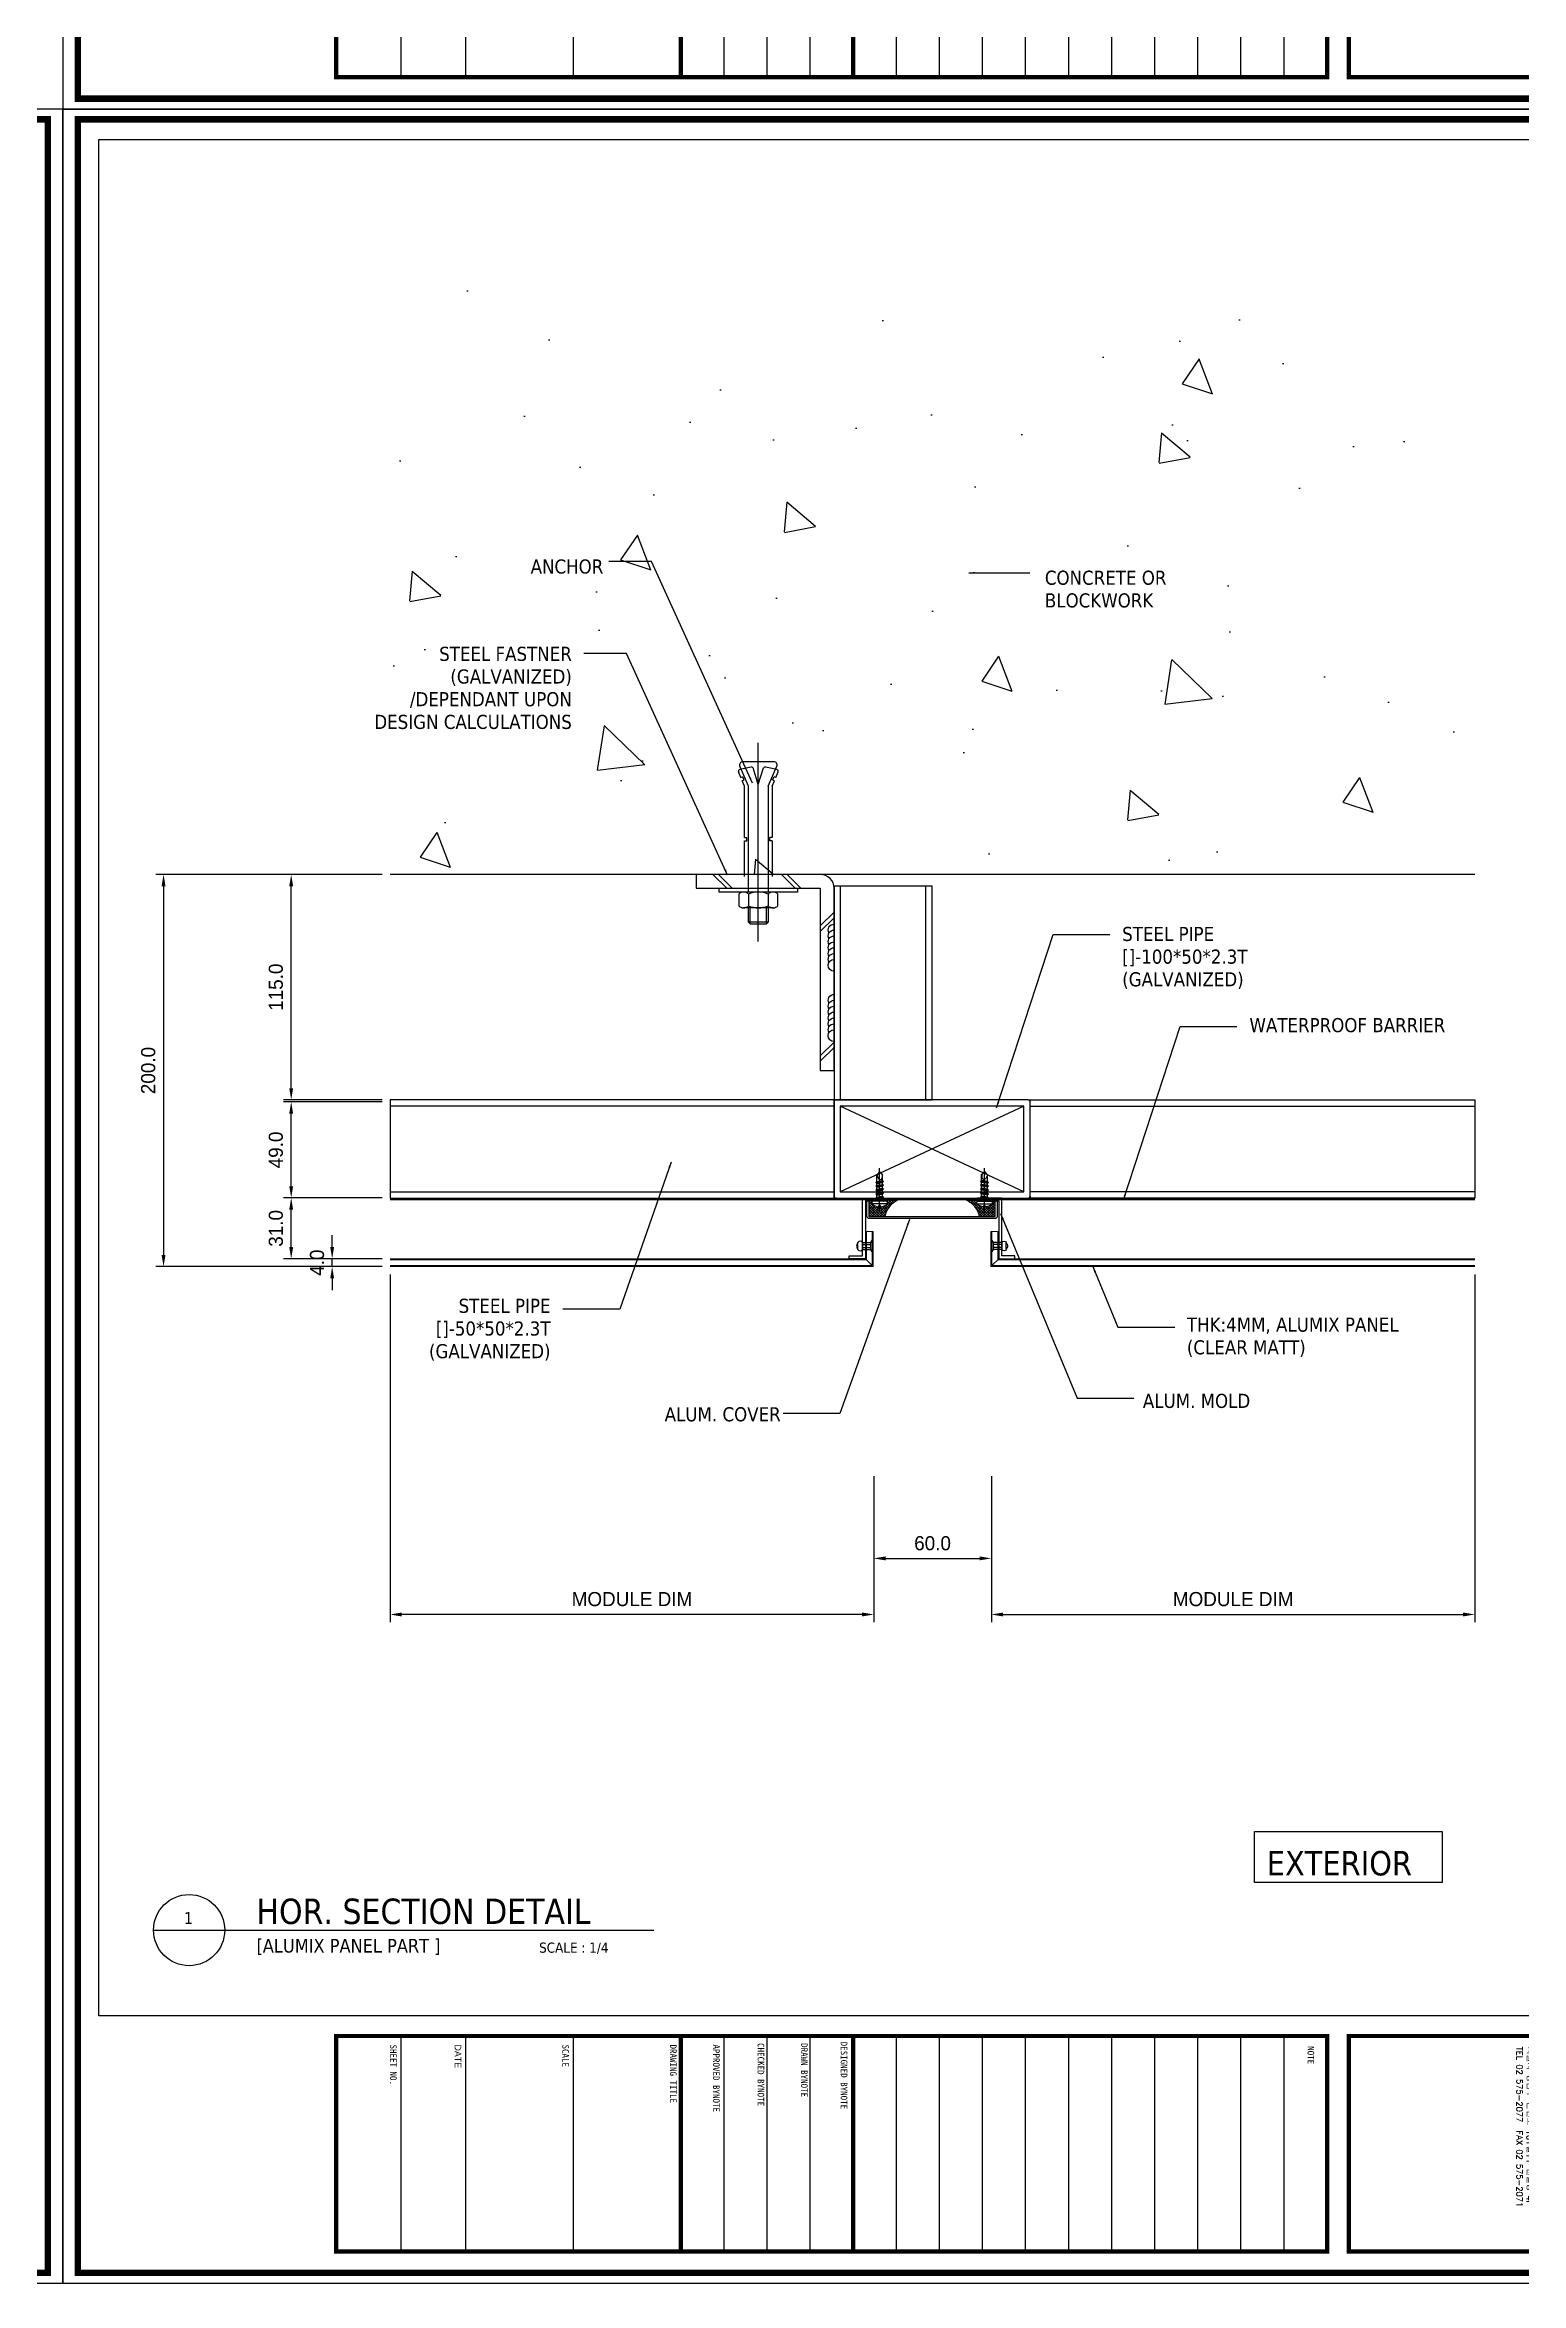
# Model space of a CAD drawing. Header units: millimetres. Extents: x 7297 to 60227, y -7497 to 19324.
# Drawn here: x 14371 to 15124, y 5640 to 6782 of the extents above; entities that cross this region are included whole.
import ezdxf

# ---------------------------------------------------------------- set-up
doc = ezdxf.new("R2010")
doc.units = ezdxf.units.MM
doc.linetypes.add('HIDDEN', pattern=[0.375, 0.25, -0.125])
for name, color, linetype in [('NS_AL_MOLD', 7, 'Continuous'), ('NS_BRACKET_NUTS', 1, 'Continuous'), ('NS_CAULKING', 8, 'Continuous'), ('NS_COL_RED', 1, 'Continuous'), ('NS_COL_WHITE', 7, 'Continuous'), ('NS_COL_YELLOW', 2, 'Continuous'), ('NS_CON', 8, 'Continuous'), ('NS_DIM', 1, 'Continuous'), ('NS_FORM', 7, 'Continuous'), ('NS_FRAME', 253, 'Continuous'), ('NS_PIPE_FRAME', 2, 'Continuous'), ('NS_RIVET_SCREW', 1, 'Continuous'), ('NS_TEXT', 2, 'Continuous'), ('NS_WATERPROOF', 150, 'Continuous'), ('NS_WELD', 1, 'Continuous')]:
    doc.layers.add(name, color=color, linetype=linetype)
doc.layers.add('NS_AL_PANEL', color=32, linetype='Continuous', lineweight=9)
doc.styles.add('Expo M', font='Expo M.ttf')
doc.styles.add('HGTXT', font='romans.shx', dxfattribs={"bigfont": 'whgtxt.shx'})
doc.dimstyles.new('DS2', dxfattribs={"dimscale": 2, "dimtxt": 1.8, "dimasz": 1.5, "dimexe": 1, "dimexo": 1, "dimgap": 0.5, "dimtad": 1, "dimtoh": 1, "dimdec": 1, "dimzin": 1, "dimdsep": 46, "dimtxsty": 'Expo M', "dimcen": 2, "dimadec": 1, "dimazin": 0, "dimtfac": 1, "dimtdec": 4, "dimtix": 1, "dimtmove": 1, "dimatfit": 3, "dimfxl": 1, "dimtolj": 1, "dimtzin": 1, "dimarcsym": 0})
doc.dimstyles.new('N-SPACE', dxfattribs={"dimscale": 4, "dimtxt": 1.8, "dimasz": 1.5, "dimexe": 1, "dimexo": 1, "dimgap": 1, "dimtad": 1, "dimtoh": 1, "dimdec": 1, "dimzin": 1, "dimdsep": 46, "dimtxsty": 'Expo M', "dimcen": 2, "dimclrd": 1, "dimclre": 1, "dimclrt": 2, "dimadec": 1, "dimazin": 0, "dimtfac": 1, "dimtdec": 1, "dimtix": 1, "dimtmove": 1, "dimatfit": 3, "dimfxl": 1, "dimtolj": 1, "dimtzin": 1, "dimarcsym": 0})
pattern_1 = [(45, (-556973.6002, -216637.6347), (-0.6735192091, 0.6735192091), []), (135, (-556973.6002, -216637.6347), (-0.6735192091, -0.6735192091), [])]

# ---------------------------------------------------------------- blocks, each defined once
blk = doc.blocks.new('A$C0843732F')
for centre, start in [((0, -3), 90), ((0, -6), 150), ((0, -9), 150), ((0, -12), 150), ((0, -15), 150), ((0, -18), 150), ((0, -21), 150)]:
    blk.add_arc(centre, 3, start, 270)
blk = doc.blocks.new('set anchor')
for p, q in [((0, -27.2), (0, 74.1)), ((-8.9, 56.5), (-10.1, 59.4)), ((-3.7, 61.8), (-9.5, 60.5)), ((-5, 52), (-9.4, 62.2)), ((7.9, 64.5), (-7.9, 64.5)), ((0, 52.8), (-2.7, 61.3)), ((0, 52.8), (2.7, 61.3)), ((9.5, 60.5), (3.7, 61.8)), ((5, 52), (9.4, 62.2)), ((8.9, 56.5), (10.1, 59.4)), ((-8.9, 56.5), (-8, 56.8)), ((-8.2, 54.8), (-7.3, 55.2)), ((-7.1, 52), (-8.2, 54.8)), ((-7.3, 55.2), (-8, 56.8)), ((-7.1, 25.8), (-7.1, 52)), ((-5, -2), (-5, 52)), ((5, 52), (5, -2)), ((7.1, 52), (8.2, 54.8)), ((7.1, 52), (7.1, 25.8)), ((7.3, 55.2), (8, 56.8)), ((8.2, 54.8), (7.3, 55.2)), ((8.9, 56.5), (8, 56.8)), ((-7.1, 25.8), (-5.8, 25.8)), ((-7.1, 6), (-7.1, 24.2)), ((-7.1, 24.2), (-5.8, 24.2)), ((-5.8, 24.2), (-5.8, 25.8)), ((7.1, 25.8), (5.8, 25.8)), ((5.8, 24.2), (5.8, 25.8)), ((7.1, 24.2), (5.8, 24.2)), ((7.1, 24.2), (7.1, 6)), ((-20, 0), (20, 0)), ((-20, -2), (-20, 0)), ((20, 0), (20, -2)), ((20, -2), (-20, -2)), ((7.5, -2), (-7.5, -2)), ((7.5, -2), (-7.5, -2)), ((7.5, -10), (-7.5, -10)), ((-5, -3), (-5, -9)), ((-5, -17.4), (-5, -10)), ((-4.2, -18.2), (-4.2, -10)), ((4.2, -18.2), (4.2, -10)), ((5, -3), (5, -9)), ((5, -10), (5, -17.4)), ((5, -17.4), (-5, -17.4)), ((-4.2, -18.2), (-5, -17.4)), ((-4.2, -18.2), (4.2, -18.2)), ((5, -17.4), (4.2, -18.2))]:
    blk.add_line(p, q)
blk.add_lwpolyline([(5, -3, 0.202073), (-5, -3, 0.404145), (-10, -3), (-10, -9, 0.404145), (-5, -9, 0.202073), (5, -9, 0.404145), (10, -9), (10, -3, 0.404145)], format="xyb", close=True)
for centre, radius, start, end in [((-9.3, 59.7), 0.833, 102.5288, 201.8014), ((-7.9, 62.8), 1.67, 90, 203.4287), ((-3.5, 61), 0.833, 17.6501, 102.5288), ((3.5, 61), 0.833, 77.4712, 162.3499), ((7.9, 62.8), 1.67, 336.5713, 90), ((9.3, 59.7), 0.833, 338.1986, 77.4712)]:
    blk.add_arc(centre, radius, start, end)
blk = doc.blocks.new('*D343')
at = {"layer": 'NS_DIM', "color": 1, "lineweight": -2, "transparency": 16777216}
for p, q in [((14547.4, 6154.9), (14547.4, 5977.5)), ((14794.1, 6052.1), (14794.1, 5977.5)), ((14788.1, 5981.5), (14553.4, 5981.5))]:
    blk.add_line(p, q, dxfattribs=at)
at = {"layer": 'NS_DIM', "color": 1, "transparency": 16777216}
for points in [[(14553.4, 5982.5), (14553.4, 5980.5), (14547.4, 5981.5)], [(14788.1, 5982.5), (14788.1, 5980.5), (14794.1, 5981.5)]]:
    blk.add_solid(points, dxfattribs=at)
at = {"layer": 'NS_DIM', "color": 2, "transparency": 16777216, "insert": (14670.8, 5989.3), "char_height": 7.2, "attachment_point": 5, "style": 'Expo M'}
blk.add_mtext('\\A1;MODULE DIM', dxfattribs=at)
blk = doc.blocks.new('*D342')
at = {"layer": 'NS_DIM', "color": 1, "lineweight": -2, "transparency": 16777216}
for p, q in [((15100.7, 6154.9), (15100.7, 5977.5)), ((14854.1, 6052.1), (14854.1, 5977.5)), ((14860.1, 5981.5), (15094.7, 5981.5))]:
    blk.add_line(p, q, dxfattribs=at)
at = {"layer": 'NS_DIM', "color": 1, "transparency": 16777216}
for points in [[(14860.1, 5982.5), (14860.1, 5980.5), (14854.1, 5981.5)], [(15094.7, 5982.5), (15094.7, 5980.5), (15100.7, 5981.5)]]:
    blk.add_solid(points, dxfattribs=at)
at = {"layer": 'NS_DIM', "color": 2, "transparency": 16777216, "insert": (14977.4, 5989.3), "char_height": 7.2, "attachment_point": 5, "style": 'Expo M'}
blk.add_mtext('\\A1;MODULE DIM', dxfattribs=at)
blk = doc.blocks.new('*D341')
at = {"layer": 'NS_DIM', "color": 1, "lineweight": -2, "transparency": 16777216}
for p, q in [((14794.1, 6052.1), (14794.1, 6006.1)), ((14854.1, 6052.1), (14854.1, 6006.1)), ((14800.1, 6010.1), (14848.1, 6010.1))]:
    blk.add_line(p, q, dxfattribs=at)
at = {"layer": 'NS_DIM', "color": 1, "transparency": 16777216}
for points in [[(14800.1, 6011.1), (14800.1, 6009.1), (14794.1, 6010.1)], [(14848.1, 6011.1), (14848.1, 6009.1), (14854.1, 6010.1)]]:
    blk.add_solid(points, dxfattribs=at)
at = {"layer": 'NS_DIM', "color": 2, "transparency": 16777216, "insert": (14824.1, 6017.8), "char_height": 7.2, "attachment_point": 5, "style": 'Expo M'}
blk.add_mtext('\\A1;60.0', dxfattribs=at)
blk = doc.blocks.new('*D340')
at = {"layer": 'NS_DIM', "color": 1, "lineweight": -2, "transparency": 16777216}
for p, q in [((14543.4, 6358.9), (14493, 6358.9)), ((14497, 6249.9), (14497, 6352.9)), ((14543.4, 6243.9), (14493, 6243.9))]:
    blk.add_line(p, q, dxfattribs=at)
at = {"layer": 'NS_DIM', "color": 1, "transparency": 16777216}
for points in [[(14496, 6352.9), (14498, 6352.9), (14497, 6358.9)], [(14496, 6249.9), (14498, 6249.9), (14497, 6243.9)]]:
    blk.add_solid(points, dxfattribs=at)
at = {"layer": 'NS_DIM', "color": 2, "transparency": 16777216, "insert": (14489.2, 6301.4), "char_height": 7.2, "attachment_point": 5, "rotation": 90, "style": 'Expo M'}
blk.add_mtext('\\A1;115.0', dxfattribs=at)
blk = doc.blocks.new('*D339')
at = {"layer": 'NS_DIM', "color": 1, "lineweight": -2, "transparency": 16777216}
for p, q in [((14543.4, 6242.9), (14493, 6242.9)), ((14497, 6199.9), (14497, 6236.9)), ((14543.4, 6193.9), (14493, 6193.9))]:
    blk.add_line(p, q, dxfattribs=at)
at = {"layer": 'NS_DIM', "color": 1, "transparency": 16777216}
for points in [[(14496, 6236.9), (14498, 6236.9), (14497, 6242.9)], [(14496, 6199.9), (14498, 6199.9), (14497, 6193.9)]]:
    blk.add_solid(points, dxfattribs=at)
at = {"layer": 'NS_DIM', "color": 2, "transparency": 16777216, "insert": (14489.2, 6218.4), "char_height": 7.2, "attachment_point": 5, "rotation": 90, "style": 'Expo M'}
blk.add_mtext('\\A1;49.0', dxfattribs=at)
blk = doc.blocks.new('*D338')
at = {"layer": 'NS_DIM', "color": 1, "lineweight": -2, "transparency": 16777216}
for p, q in [((14543.4, 6193.9), (14493, 6193.9)), ((14497, 6168.9), (14497, 6187.9)), ((14543.4, 6162.9), (14493, 6162.9))]:
    blk.add_line(p, q, dxfattribs=at)
at = {"layer": 'NS_DIM', "color": 1, "transparency": 16777216}
for points in [[(14496, 6187.9), (14498, 6187.9), (14497, 6193.9)], [(14496, 6168.9), (14498, 6168.9), (14497, 6162.9)]]:
    blk.add_solid(points, dxfattribs=at)
at = {"layer": 'NS_DIM', "color": 2, "transparency": 16777216, "insert": (14489.2, 6178.4), "char_height": 7.2, "attachment_point": 5, "rotation": 90, "style": 'Expo M'}
blk.add_mtext('\\A1;31.0', dxfattribs=at)
blk = doc.blocks.new('*D337')
at = {"layer": 'NS_DIM', "color": 1, "lineweight": -2, "transparency": 16777216}
for p, q in [((14517.9, 6168.9), (14517.9, 6174.9)), ((14543.4, 6162.9), (14513.9, 6162.9)), ((14543.4, 6158.9), (14513.9, 6158.9)), ((14517.9, 6158.9), (14517.9, 6162.9)), ((14517.9, 6152.9), (14517.9, 6146.9))]:
    blk.add_line(p, q, dxfattribs=at)
at = {"layer": 'NS_DIM', "color": 1, "transparency": 16777216}
for points in [[(14516.9, 6168.9), (14518.9, 6168.9), (14517.9, 6162.9)], [(14516.9, 6152.9), (14518.9, 6152.9), (14517.9, 6158.9)]]:
    blk.add_solid(points, dxfattribs=at)
at = {"layer": 'NS_DIM', "color": 2, "transparency": 16777216, "insert": (14510.2, 6160.9), "char_height": 7.2, "attachment_point": 5, "rotation": 90, "style": 'Expo M'}
blk.add_mtext('\\A1;4.0', dxfattribs=at)
blk = doc.blocks.new('*U223')
blk.add_lwpolyline([(0, 0), (50, 0), (50, 226.4), (0, 226.4)], close=True)
at = {"linetype": 'HIDDEN'}
blk.add_lwpolyline([(3.2, 0), (46.8, 0), (46.8, 226.4), (3.2, 226.4)], close=True, dxfattribs=at)
blk = doc.blocks.new('*U224')
blk.add_lwpolyline([(0, 0), (50, 0), (50, 226.8), (0, 226.8)], close=True)
at = {"linetype": 'HIDDEN'}
blk.add_lwpolyline([(3.2, 0), (46.8, 0), (46.8, 226.8), (3.2, 226.8)], close=True, dxfattribs=at)
blk = doc.blocks.new('*U225')
blk.add_lwpolyline([(0, 0), (50, 0), (50, 109), (0, 109)], close=True)
at = {"linetype": 'HIDDEN'}
blk.add_lwpolyline([(3.2, 0), (46.8, 0), (46.8, 109), (3.2, 109)], close=True, dxfattribs=at)
blk = doc.blocks.new('*D259')
at = {"layer": 'NS_DIM', "color": 1, "lineweight": -2, "transparency": 16777216}
for p, q in [((14543.4, 6358.9), (14427.9, 6358.9)), ((14431.9, 6352.9), (14431.9, 6164.9)), ((14543.4, 6158.9), (14427.9, 6158.9))]:
    blk.add_line(p, q, dxfattribs=at)
at = {"layer": 'NS_DIM', "color": 1, "transparency": 16777216}
for points in [[(14430.9, 6352.9), (14432.9, 6352.9), (14431.9, 6358.9)], [(14430.9, 6164.9), (14432.9, 6164.9), (14431.9, 6158.9)]]:
    blk.add_solid(points, dxfattribs=at)
at = {"layer": 'NS_DIM', "color": 2, "transparency": 16777216, "insert": (14424.1, 6258.9), "char_height": 7.2, "attachment_point": 5, "rotation": 90, "style": 'Expo M'}
blk.add_mtext('\\A1;200.0', dxfattribs=at)
blk = doc.blocks.new('AL-TEMPLATE')
at = {"color": 8}
for p, q in [((2716.82, 1392.97), (2800.02, 1392.97)), ((2716.82, 1376.33), (2800.02, 1376.33)), ((2716.82, 1359.69), (2800.02, 1359.69)), ((2716.82, 1343.05), (2800.02, 1343.05)), ((2716.82, 1326.41), (2800.02, 1326.41)), ((2716.82, 1309.77), (2800.02, 1309.77)), ((2716.82, 1293.13), (2800.02, 1293.13)), ((2716.82, 1276.49), (2800.02, 1276.49)), ((2716.82, 1259.85), (2800.02, 1259.85)), ((2716.82, 1243.21), (2800.02, 1243.21)), ((2716.82, 1209.93), (2800.02, 1209.93)), ((2716.82, 1193.29), (2800.02, 1193.29)), ((2716.82, 1176.65), (2800.02, 1176.65)), ((2716.82, 1118.41), (2800.02, 1118.41)), ((2716.82, 1076.81), (2800.02, 1076.81)), ((2716.82, 1051.85), (2800.02, 1051.85))]:
    blk.add_line(p, q, dxfattribs=at)
at = {"color": 7, "ltscale": 2}
blk.add_lwpolyline([(1972.34, 1515.25), (1972.34, 921.25), (2812.34, 921.25), (2812.34, 1515.25)], close=True, dxfattribs=at)
at = {"color": 8}
for points, const_width in [([(1976.34, 1509.45), (2808.34, 1509.45), (2808.34, 927.05), (1976.34, 927.05)], 2.5), ([(2716.82, 1501.32), (2800.02, 1501.32), (2800.02, 1418.12), (2716.82, 1418.12)], 1.66), ([(2716.82, 1409.8), (2800.02, 1409.8), (2800.02, 1026.89), (2716.82, 1026.89)], 1.66)]:
    blk.add_lwpolyline(points, close=True, dxfattribs=dict(at, const_width=const_width))
at = {"color": 9}
blk.add_lwpolyline([(1984.07, 1501.32), (2709.08, 1501.32), (2709.08, 935.18), (1984.07, 935.18)], close=True, dxfattribs=at)
at = {"color": 8, "const_width": 1.66}
for points in [[(2716.82, 1226.57), (2800.02, 1226.57)], [(2716.82, 1160.01), (2800.02, 1160.01)]]:
    blk.add_lwpolyline(points, dxfattribs=at)
at = {"color": 146, "true_color": 0x105689, "insert": (2721.06, 1496.93), "char_height": 3.6698, "attachment_point": 1, "style": 'HGTXT'}
blk.add_mtext('{\\fExpo M|b0|i0|c129|p18;엔스페이스 (주)}', dxfattribs=at)
at = {"insert": (2720.94, 1489.17), "char_height": 2.3487, "attachment_point": 1, "style": 'HGTXT'}
blk.add_mtext('서울시 강남구 논현로 161길11 엔빌딩 4F\\PTEL 02 575-2077  FAX 02 575-2071', dxfattribs=at)
at = {"color": 8, "attachment_point": 1}
for s, insert, char_height, width in [('NOTE', (2720.76, 1404.73), 2.556, 438.9676), ('DESIGNED BYNOTE', (2719.01, 1224.39), 2.5559, 438.9676), ('DRAWN BYNOTE', (2719.56, 1209.04), 2.5559, 438.9676), ('CHECKED BYNOTE', (2719.56, 1192.25), 2.5559, 438.9676), ('APPROVED BYNOTE', (2720.1, 1175.04), 2.5559, 438.9676), ('DRAWING TITLE', (2720.1, 1158.4), 2.5559, 438.9675), ('SCALE', (2720.1, 1116.8), 2.556, 438.9675), ('{\\fﾱﾼﾸﾲ|b0|i0|c129|p49;DATE}', (2720.1, 1075.2), 2.5559, 438.9675), ('SHEET NO.', (2720.1, 1050.24), 2.556, 438.9675)]:
    blk.add_mtext(s, dxfattribs=dict(at, insert=insert, char_height=char_height, width=width))
blk = doc.blocks.new('*U102')
for p, q in [((1, 100), (0, 100)), ((0, 99), (0, 100)), ((0, 99), (0, 1)), ((49, 100), (1, 100)), ((3.2, 3.2), (46.8, 96.8)), ((46.8, 3.2), (3.2, 96.8)), ((49, 100), (50, 100)), ((50, 99), (50, 100)), ((50, 1), (50, 99)), ((0, 1), (0, 0)), ((1, 0), (0, 0)), ((50, 1), (50, 0)), ((1, 0), (49, 0)), ((49, 0), (50, 0))]:
    blk.add_line(p, q)
blk.add_lwpolyline([(3.2, 96.8), (3.2, 3.2), (46.8, 3.2), (46.8, 96.8)], close=True)
for centre, start, end in [((1, 99), 90, 180), ((49, 99), 0, 90), ((1, 1), 180, 270), ((49, 1), 270, 0)]:
    blk.add_arc(centre, 1, start, end)
blk = doc.blocks.new('피스')
for p, q in [((-4, 1.5), (-4, 1)), ((-4, 1.5), (4, 1.5)), ((-3, 0), (3, 0)), ((-0.5, 3), (-0.4, 2.3)), ((-0.4, 2.3), (0.4, 2.3)), ((0, 5), (0, -16.8)), ((0.5, 3), (0.4, 2.3)), ((4, 1.5), (4, 1)), ((2, -1.5), (-2, -2)), ((-1.5, -1.5), (-2, -2)), ((-2, -2), (-1.5, -2.5)), ((-1.5, -3.5), (-2, -4)), ((2, -3.5), (-2, -4)), ((-2, -4), (-1.5, -4.5)), ((-1.5, -5.5), (-2, -6)), ((2, -5.5), (-2, -6)), ((-2, -6), (-1.5, -6.5)), ((-1.5, -7.5), (-2, -8)), ((2, -7.5), (-2, -8)), ((-2, -8), (-1.5, -8.5)), ((-1.5, -9.5), (-2, -10)), ((2, -9.5), (-2, -10)), ((-2, -10), (-1.5, -10.5)), ((-1.5, -0.5), (-1.5, -1.5)), ((1.5, -1), (-1.5, -1.5)), ((1.5, -2), (-1.5, -2.5)), ((-1.5, -2.5), (-1.5, -3.5)), ((1.5, -3), (-1.5, -3.5)), ((1.5, -4), (-1.5, -4.5)), ((-1.5, -4.5), (-1.5, -5.5)), ((1.5, -5), (-1.5, -5.5)), ((1.5, -6), (-1.5, -6.5)), ((-1.5, -6.5), (-1.5, -7.5)), ((1.5, -7), (-1.5, -7.5)), ((1.5, -8), (-1.5, -8.5)), ((-1.5, -8.5), (-1.5, -9.5)), ((1.5, -9), (-1.5, -9.5)), ((1.5, -10), (-1.5, -10.5)), ((-1.5, -10.5), (-1.5, -13.5)), ((1.5, -0.5), (1.5, -1)), ((1.5, -1), (2, -1.5)), ((2, -1.5), (1.5, -2)), ((1.5, -2), (1.5, -3)), ((1.5, -3), (2, -3.5)), ((2, -3.5), (1.5, -4)), ((1.5, -4), (1.5, -5)), ((1.5, -5), (2, -5.5)), ((2, -5.5), (1.5, -6)), ((1.5, -6), (1.5, -7)), ((1.5, -7), (2, -7.5)), ((2, -7.5), (1.5, -8)), ((1.5, -8), (1.5, -9)), ((1.5, -9), (2, -9.5)), ((2, -9.5), (1.5, -10)), ((1.5, -10), (1.5, -13)), ((0, -15), (-1.5, -13.5)), ((-1.3, -13.5), (-1.3, -12)), ((0, -15), (-1.3, -13.5)), ((0, -15), (1.5, -13)), ((1.5, -13), (0.6, -11.5))]:
    blk.add_line(p, q)
for centre, radius, start, end in [((0, -3.1), 6.08, 94.7146, 131.1121), ((-3, 1), 1, 180, 270), ((-2, -0.5), 0.5, 0, 90), ((0, -3.1), 6.08, 48.8879, 85.2854), ((2, -0.5), 0.5, 90, 180), ((3, 1), 1, 270, 0), ((-0.3, -12), 1, 30.0863, 180)]:
    blk.add_arc(centre, radius, start, end)
blk = doc.blocks.new('N-SCREW')
blk.add_blockref('피스', (17.3, -1))
blk = doc.blocks.new('flat_rivet')
for p, q in [((13688.1, 7905, 0), (13688.1, 7908.5, 0)), ((13690.4, 7908.5), (13694.6, 7908.5)), ((13690.4, 7907.5), (13694.6, 7907.5)), ((13690.4, 7906), (13694.6, 7906)), ((13690.4, 7905), (13694.6, 7905)), ((13694.6, 7908.5), (13695.9, 7910.5)), ((13694.6, 7905), (13694.6, 7908.5)), ((13695.9, 7903), (13694.6, 7905))]:
    blk.add_line(p, q)
at = {"ltscale": 3}
blk.add_line((13690.4, 7908.5), (13690.4, 7905), dxfattribs=at)
for centre, radius, start, end in [((13689.6, 7906.7, 0), 2.2, 133.0029, 226.9971), ((13689.2, 7907.9), 1.3, 27.3471, 152.6529), ((13689.2, 7905.6), 1.3, 207.3471, 332.6529)]:
    blk.add_arc(centre, radius, start, end)

msp = doc.modelspace()

# ---------------------------------------------------------------- hatches: boundary and pattern name
at = {"layer": 'NS_CAULKING'}
h = msp.add_hatch(dxfattribs=at)
h.set_pattern_fill('ANSI37', color=256, scale=0.3, angle=360, style=0)
h.set_pattern_definition(pattern_1)
h.paths.add_polyline_path([(14799.75, 6184.39, -0.2581336), (14806.61, 6192.89), (14800.86, 6192.89), (14800.86, 6192.39), (14800.17, 6192.39, -0.4142136), (14801.17, 6191.39), (14801.17, 6190.89, -0.160163), (14797.67, 6189.41), (14797.57, 6190.08), (14796.77, 6190.08), (14796.67, 6189.41, -0.160163), (14793.17, 6190.89), (14793.17, 6191.39, -0.4142136), (14794.17, 6192.39), (14791.66, 6192.39), (14791.66, 6184.59, 0.4142136), (14791.86, 6184.39)])
h = msp.add_hatch(dxfattribs=at)
h.set_pattern_fill('ANSI37', color=256, scale=0.3, angle=360, style=0)
h.set_pattern_definition(pattern_1)
h.paths.add_polyline_path([(14841.11, 6192.89), (14847.07, 6192.89), (14847.07, 6192.39), (14847.75, 6192.39, 0.4142136), (14846.75, 6191.39), (14846.75, 6190.89, 0.160163), (14850.25, 6189.41), (14850.35, 6190.08), (14851.15, 6190.08), (14851.25, 6189.41, 0.160163), (14854.75, 6190.89), (14854.75, 6191.39, 0.4142136), (14853.75, 6192.39), (14856.07, 6192.39), (14856.07, 6184.59, -0.4142136), (14855.87, 6184.39), (14847.98, 6184.39, 0.2581336)])
at = {"layer": 'NS_CON'}
h = msp.add_hatch(dxfattribs=at)
h.set_pattern_fill('AR-CONC', color=256, angle=-90)
h.set_pattern_definition([(320, (26870, -110592.32), (-15.93909, -182.18467), [19.05, -209.55]), (265, (26870, -110592.32), (191.05685, 35.24342), [15.24, -167.64058]), (10.45144, (26868.67, -110607.5), (175.11775, -146.94125), [16.19, -178.09024]), (316.1842, (26920.8, -110592.32), (-42.04233, -271.07904), [28.575, -314.325]), (6.63556, (26917.3, -110614.9), (247.4261, -237.40413), [24.285, -267.1356]), (261.18415, (26920.8, -110592.32), (247.4261, -237.40413), [22.85997, -251.4597]), (291, (26908.1, -110617.72), (-102.2652, -151.6144), [19.05, -209.55]), (236, (26908.1, -110617.72), (184.18797, -61.80203), [15.24, -167.64]), (341.45144, (26899.57, -110630.36), (81.92277, -213.41642), [16.19, -178.08994]), (307.5, (26869.994, -110592.32), (84.55504, -3.088603), [0, -165.608, 0, -170.18, 0, -168.275]), (277.5, (26869.99, -110592.32), (100.180575, -66.81966), [0, -97.028, 0, -161.798, 0, -64.135]), (237.5, (26869.994, -110535.68), (-5.728744, -135.590595), [0, -63.5, 0, -198.12, 0, -262.89]), (227.5, (26869.99, -110510.28), (25.42649, -148.12918), [0, -82.55, 0, -131.572, 0, -186.69])])
h.paths.add_polyline_path([(15100.68, 6358.89), (15100.68, 6658.89), (14547.45, 6658.89), (14547.45, 6358.89)])

# ---------------------------------------------------------------- linework, layer by layer
at = {"layer": 'NS_AL_MOLD'}
for points in [[(14798.07, 6192.64), (14797.94, 6192.39), (14797.81, 6192.64), (14797.69, 6192.39), (14797.56, 6192.64), (14797.43, 6192.39), (14797.3, 6192.64), (14797.17, 6192.39), (14797.05, 6192.64), (14796.92, 6192.39), (14796.79, 6192.64), (14796.66, 6192.39), (14796.53, 6192.64), (14796.41, 6192.39), (14796.28, 6192.64), (14796.15, 6192.39), (14789.86, 6192.39), (14789.86, 6162.89), (14781.61, 6162.89), (14781.61, 6164.39), (14788.36, 6164.39), (14788.36, 6193.89), (14800.86, 6193.89), (14800.86, 6192.39), (14799.99, 6192.39), (14799.86, 6192.64), (14799.73, 6192.39), (14799.61, 6192.64), (14799.48, 6192.39), (14799.35, 6192.64), (14799.22, 6192.39), (14799.09, 6192.64), (14798.97, 6192.39), (14798.84, 6192.64), (14798.71, 6192.39), (14798.58, 6192.64), (14798.45, 6192.39), (14798.33, 6192.64), (14798.2, 6192.39)], [(14849.65, 6192.64), (14849.78, 6192.39), (14849.91, 6192.64), (14850.04, 6192.39), (14850.17, 6192.64), (14850.29, 6192.39), (14850.42, 6192.64), (14850.55, 6192.39), (14850.68, 6192.64), (14850.81, 6192.39), (14850.93, 6192.64), (14851.06, 6192.39), (14851.19, 6192.64), (14851.32, 6192.39), (14851.45, 6192.64), (14851.57, 6192.39), (14857.86, 6192.39), (14857.86, 6162.89), (14866.11, 6162.89), (14866.11, 6164.39), (14859.36, 6164.39), (14859.36, 6193.89), (14846.86, 6193.89), (14846.86, 6192.39), (14847.73, 6192.39), (14847.86, 6192.64), (14847.99, 6192.39), (14848.12, 6192.64), (14848.25, 6192.39), (14848.37, 6192.64), (14848.5, 6192.39), (14848.63, 6192.64), (14848.76, 6192.39), (14848.89, 6192.64), (14849.01, 6192.39), (14849.14, 6192.64), (14849.27, 6192.39), (14849.4, 6192.64), (14849.53, 6192.39)]]:
    msp.add_lwpolyline(points, close=True, dxfattribs=at)
msp.add_lwpolyline([(14857.07, 6192.39), (14857.07, 6184.59, -0.4142136), (14855.87, 6183.39), (14791.86, 6183.39, -0.4142136), (14790.66, 6184.59), (14790.66, 6192.39), (14791.66, 6192.39), (14791.66, 6184.59, 0.4142136), (14791.86, 6184.39), (14855.87, 6184.39, 0.4142136), (14856.07, 6184.59), (14856.07, 6192.39)], format="xyb", close=True, dxfattribs=at)
at = {"layer": 'NS_AL_PANEL'}
for p, q in [((14789.86, 6162.89), (14789.86, 6176.89)), ((14789.86, 6176.89), (14793.86, 6176.89)), ((14790.36, 6162.39), (14790.36, 6176.89)), ((14793.36, 6176.89), (14793.36, 6159.39)), ((14793.86, 6176.89), (14793.86, 6158.89)), ((14853.86, 6158.89), (14853.86, 6176.89)), ((14853.86, 6176.89), (14857.86, 6176.89)), ((14854.36, 6159.39), (14854.36, 6176.89)), ((14857.36, 6176.89), (14857.36, 6162.39)), ((14857.86, 6176.89), (14857.86, 6162.89)), ((14789.66, 6162.89), (14547.45, 6162.89)), ((14790.36, 6162.39), (14547.45, 6162.39)), ((14793.36, 6159.39), (14547.45, 6159.39)), ((14547.45, 6158.89), (14793.86, 6158.89)), ((14789.86, 6162.89), (14793.36, 6159.39)), ((14853.86, 6158.89), (15100.68, 6158.89)), ((14857.86, 6162.89), (14854.36, 6159.39)), ((15100.68, 6159.39), (14854.36, 6159.39)), ((15100.68, 6162.39), (14857.36, 6162.39)), ((15100.68, 6162.89), (14858.07, 6162.89))]:
    msp.add_line(p, q, dxfattribs=at)
at = {"layer": 'NS_BRACKET_NUTS'}
msp.add_lwpolyline([(14766.86, 6258.89), (14773.86, 6258.89), (14773.86, 6351.89, 0.4142136), (14766.86, 6358.89), (14703.61, 6358.89), (14703.61, 6351.89), (14766.86, 6351.89)], format="xyb", close=True, dxfattribs=at)
at = {"layer": 'NS_CAULKING'}
for centre, start, end in [((14810.86, 6182.43), 112.11475, 170.01077), ((14836.86, 6182.43), 9.98923, 67.88525)]:
    msp.add_arc(centre, 11.29, start, end, dxfattribs=at)
at = {"layer": 'NS_COL_RED', "ltscale": 8}
for p, q in [((14719.11, 6351.89), (14712.11, 6358.89)), ((14721.94, 6351.89), (14714.94, 6358.89)), ((14754.06, 6351.89), (14747.06, 6358.89)), ((14756.89, 6351.89), (14749.89, 6358.89)), ((14766.86, 6332.61), (14773.86, 6339.61)), ((14766.86, 6329.78), (14773.86, 6336.78)), ((14766.86, 6266.44), (14773.86, 6273.44)), ((14766.86, 6263.61), (14773.86, 6270.61))]:
    msp.add_line(p, q, dxfattribs=at)
at = {"layer": 'NS_COL_WHITE'}
msp.add_line((14426.8, 5820.52), (14681.94, 5820.52), dxfattribs=at)
msp.add_circle((14444.94, 5820.52), 18.14, dxfattribs=at)
at = {"layer": 'NS_COL_YELLOW'}
msp.add_line((15100.68, 6358.89), (14547.45, 6358.89), dxfattribs=at)
at = {"layer": 'NS_TEXT'}
msp.add_lwpolyline([(14988.22, 5870.84), (15083.96, 5870.84), (15083.96, 5844.84), (14988.22, 5844.84)], close=True, dxfattribs=at)
at = {"layer": 'NS_WATERPROOF', "ltscale": 3}
for p, q in [((15100.68, 6193.39), (14547.45, 6193.39)), ((15100.68, 6192.89), (14547.45, 6192.89))]:
    msp.add_line(p, q, dxfattribs=at)

# ---------------------------------------------------------------- block references
at = {"layer": 'NS_BRACKET_NUTS'}
msp.add_blockref('set anchor', (14735.24, 6351.89), dxfattribs=at)
at = {"layer": 'NS_FORM', "xscale": 1.32, "yscale": 1.32, "zscale": 1.32, "rotation": 270}
for p in [(13164.47, 10461.54), (12380.39, 9352.74), (13164.47, 9352.74)]:
    msp.add_blockref('AL-TEMPLATE', p, dxfattribs=at)
at = {"layer": 'NS_FRAME'}
msp.add_blockref('*U225', (14773.86, 6243.89), dxfattribs=at)
at = {"layer": 'NS_FRAME', "rotation": 90}
msp.add_blockref('*U223', (14773.86, 6193.89), dxfattribs=at)
at = {"layer": 'NS_FRAME', "xscale": -1, "rotation": 270}
msp.add_blockref('*U224', (14873.86, 6193.89), dxfattribs=at)
at = {"layer": 'NS_PIPE_FRAME', "rotation": 90}
msp.add_blockref('*U102', (14873.86, 6193.89), dxfattribs=at)
at = {"layer": 'NS_RIVET_SCREW', "rotation": 180}
msp.add_blockref('N-SCREW', (14814.42, 6191.36), dxfattribs=at)
at = {"layer": 'NS_RIVET_SCREW', "xscale": -1, "rotation": 180}
msp.add_blockref('N-SCREW', (14833.3, 6191.36), dxfattribs=at)
at = {"layer": 'NS_RIVET_SCREW'}
msp.add_blockref('flat_rivet', (1097.96, -1737.34), dxfattribs=at)
at = {"layer": 'NS_RIVET_SCREW', "xscale": -1}
msp.add_blockref('flat_rivet', (28549.76, -1737.34), dxfattribs=at)
at = {"layer": 'NS_WELD', "extrusion": (0, 0, -1), "zscale": -1, "rotation": 180}
for p in [(-14773.86, 6309.54), (-14773.86, 6273.71)]:
    msp.add_blockref('A$C0843732F', p, dxfattribs=at)

# ---------------------------------------------------------------- texts
at = {"layer": 'NS_TEXT', "line_spacing_factor": 0.963855}
for s, insert, char_height, width, attachment_point in [('\\pxqr;{\\fTahoma|b0|i0|c129|p34;ANCHOR}', (14554.39, 6512.21), 7.2, 101.7894, 7), ('\\pxql;{\\fTahoma|b0|i0|c129|p34;CONCRETE OR BLOCKWORK}', (14881.37, 6494.91), 7.2, 101.8813, 7), ('\\pxqr;{\\fTahoma|b0|i0|c0|p34;STEEL \\fTahoma|b0|i0|c129|p34;FASTNER\\fTahoma|b0|i0|c0|p34;\\P(GALVANIZED)\\fTahoma|b0|i0|c129|p34;\\P/DEPENDANT UPON DESIGN CALCULATIONS}', (14640.12, 6475.01), 7.2, 115.6898, 3), ('\\pxql;{\\fTahoma|b0|i0|c0|p34;STEEL PIPE\\P[]-\\fTahoma|b0|i0|c129|p34;10\\fTahoma|b0|i0|c0|p34;0*\\fTahoma|b0|i0|c129|p34;5\\fTahoma|b0|i0|c0|p34;0*2.3T\\P(GALVANIZED)}', (15030.23, 6332.16), 7.2, 109.4191, 3), ('\\fTahoma;WATERPROOF BARRIER', (14985.72, 6285.66), 7.2, 112.4594, 1), ('\\pxqr;{\\fTahoma|b0|i0|c0|p34;STEEL PIPE\\P[]-\\fTahoma|b0|i0|c129|p34;5\\fTahoma|b0|i0|c0|p34;0*\\fTahoma|b0|i0|c129|p34;5\\fTahoma|b0|i0|c0|p34;0*2.3T\\P(GALVANIZED)}', (14629.24, 6142.52), 7.2, 109.4191, 3), ('\\pxql;{\\fTahoma|b0|i0|c0|p34;T\\fTahoma|b0|i0|c129|p34;HK:4MM,\\fTahoma|b0|i0|c0|p34; \\fTahoma|b0|i0|c129|p34;ALUMIX\\fTahoma|b0|i0|c0|p34; PANEL\\P(\\fTahoma|b0|i0|c129|p34;CLEAR MATT\\fTahoma|b0|i0|c0|p34;)}', (15089.9, 6132.93), 7.2, 136.0889, 3), ('\\pxqr;{\\fTahoma|b0|i0|c129|p34;ALUM. COVER}', (14746.65, 6087.21), 7.2, 71.0245, 3), ('\\pxql;{\\fTahoma|b0|i0|c129|p34;ALUM. MOLD}', (15036.44, 6094.04), 7.2, 105.101, 3), ('\\fTahoma;EXTERIOR', (14994.54, 5848.18), 12.48, 90.2586, 7), ('\\fTahoma;HOR. SECTION DETAIL', (14479.29, 5823.4), 12.96, 193.7311, 7), ('\\fTahoma;1', (14442.33, 5823.7), 6, 8.9419, 7), ('\\fTahoma;[ALUMIX PANEL PART ]', (14479.29, 5807.82), 7, 105.1355, 7), ('\\fTahoma;SCALE : 1/4', (14623.45, 5808.36), 5.184, 42.074, 7)]:
    msp.add_mtext(s, dxfattribs=dict(at, insert=insert, char_height=char_height, width=width, attachment_point=attachment_point))

# ---------------------------------------------------------------- dimensions: what is measured, and where the dimension line sits
at = {"layer": 'NS_DIM'}
for base, p1, p2, picture, middle in [((14431.9, 6158.89), (14547.45, 6358.89), (14547.45, 6158.89), '*D259', (14424.12, 6258.89)), ((14497.03, 6358.89), (14547.45, 6243.89), (14547.45, 6358.89), '*D340', (14489.25, 6301.39)), ((14497.03, 6242.89), (14547.45, 6193.89), (14547.45, 6242.89), '*D339', (14489.25, 6218.39)), ((14497.03, 6193.89), (14547.45, 6162.89), (14547.45, 6193.89), '*D338', (14489.25, 6178.39)), ((14517.94, 6162.89), (14547.45, 6158.89), (14547.45, 6162.89), '*D337', (14510.16, 6160.89))]:
    dim = msp.add_linear_dim(base=base, p1=p1, p2=p2, angle=90, dimstyle='N-SPACE', dxfattribs=at)
    dim.commit()
    dim.dimension.update_dxf_attribs({"geometry": picture, "text_midpoint": middle})
for base, p1, p2, picture, middle in [((14547.45, 5981.49), (14794.07, 6056.13), (14547.45, 6158.89), '*D343', (14670.76, 5989.27)), ((15100.68, 5981.49), (14854.07, 6056.13), (15100.68, 6158.89), '*D342', (14977.37, 5989.27))]:
    dim = msp.add_linear_dim(base=base, p1=p1, p2=p2, text='MODULE DIM', dimstyle='N-SPACE', dxfattribs=at)
    dim.commit()
    dim.dimension.update_dxf_attribs({"geometry": picture, "text_midpoint": middle})
dim = msp.add_linear_dim(base=(14854.07, 6010.06), p1=(14794.07, 6056.13), p2=(14854.07, 6056.13), dimstyle='N-SPACE', dxfattribs=at)
dim.commit()
dim.dimension.update_dxf_attribs({"geometry": '*D341', "text_midpoint": (14824.07, 6017.84)})

# ---------------------------------------------------------------- leaders
for points in [[(14732.25, 6405.45), (14680.76, 6518.51), (14658.96, 6518.51)], [(14842.59, 6512.69), (14851.91, 6512.69), (14873.71, 6512.69)], [(14719.57, 6358.56), (14668.07, 6471.62), (14646.27, 6471.62)], [(14856.68, 6239.91), (14885.59, 6328.33), (14914.58, 6328.33)], [(14921.44, 6192.89), (14950.35, 6281.3), (14979.33, 6281.3)], [(14690.8, 6212.25), (14664.56, 6137.18), (14635.57, 6137.18)], [(14812.3, 6182.93), (14776.85, 6084.02), (14747.86, 6084.02)], [(14858.77, 6186.05), (14897.79, 6091.78), (14926.78, 6091.78)], [(14905.83, 6158.89), (14918.64, 6127.96), (14947.62, 6127.96)]]:
    msp.add_leader(points, dimstyle='DS2', override={"dimgap": 0.5, "dimtad": 0}, dxfattribs=at)

doc.saveas('drawing.dxf')
